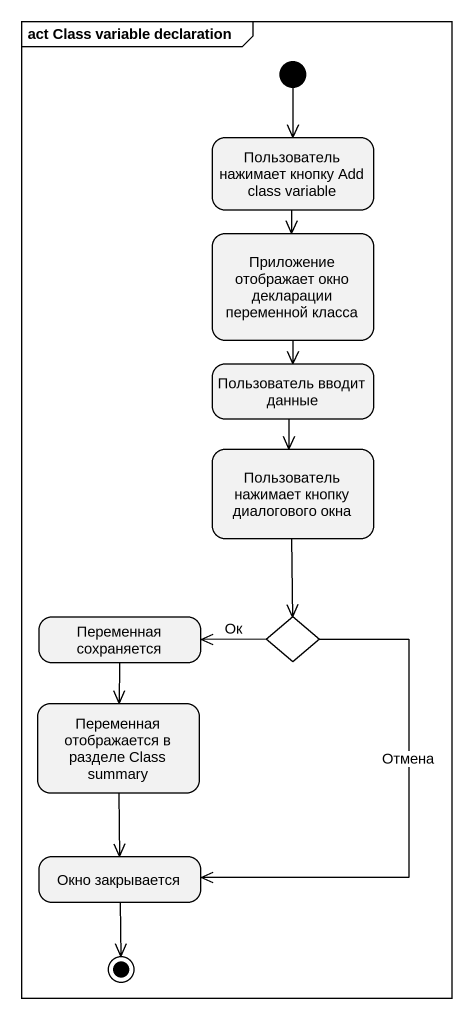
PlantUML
@startuml
mainframe act Class variable declaration
hide empty description
state "Пользователь нажимает кнопку Add class variable" as Пользователь_нажимает
state "Приложение отображает окно декларации переменной класса" as Приложение_отображает_окно
state "Пользователь вводит данные" as Пользователь_вводит_данные
state "Пользователь нажимает кнопку диалогового окна" as Пользователь_нажимает_2
state "Переменная сохраняется" as Переменная_сохраняется
state choice1 <<choice>>
state "Переменная отображается в разделе Class summary" as Переменная_отображается_в
state "Окно закрывается" as Окно_закрывается
[*] --> Пользователь_нажимает
Пользователь_нажимает --> Приложение_отображает_окно
Приложение_отображает_окно --> Пользователь_вводит_данные
Пользователь_вводит_данные --> Пользователь_нажимает_2
Пользователь_нажимает_2 --> choice1
Переменная_сохраняется --> Переменная_отображается_в
choice1 -left-> Переменная_сохраняется : Ок
choice1 --> Окно_закрывается : Отмена
Переменная_отображается_в --> Окно_закрывается
Окно_закрывается --> [*]
@enduml
